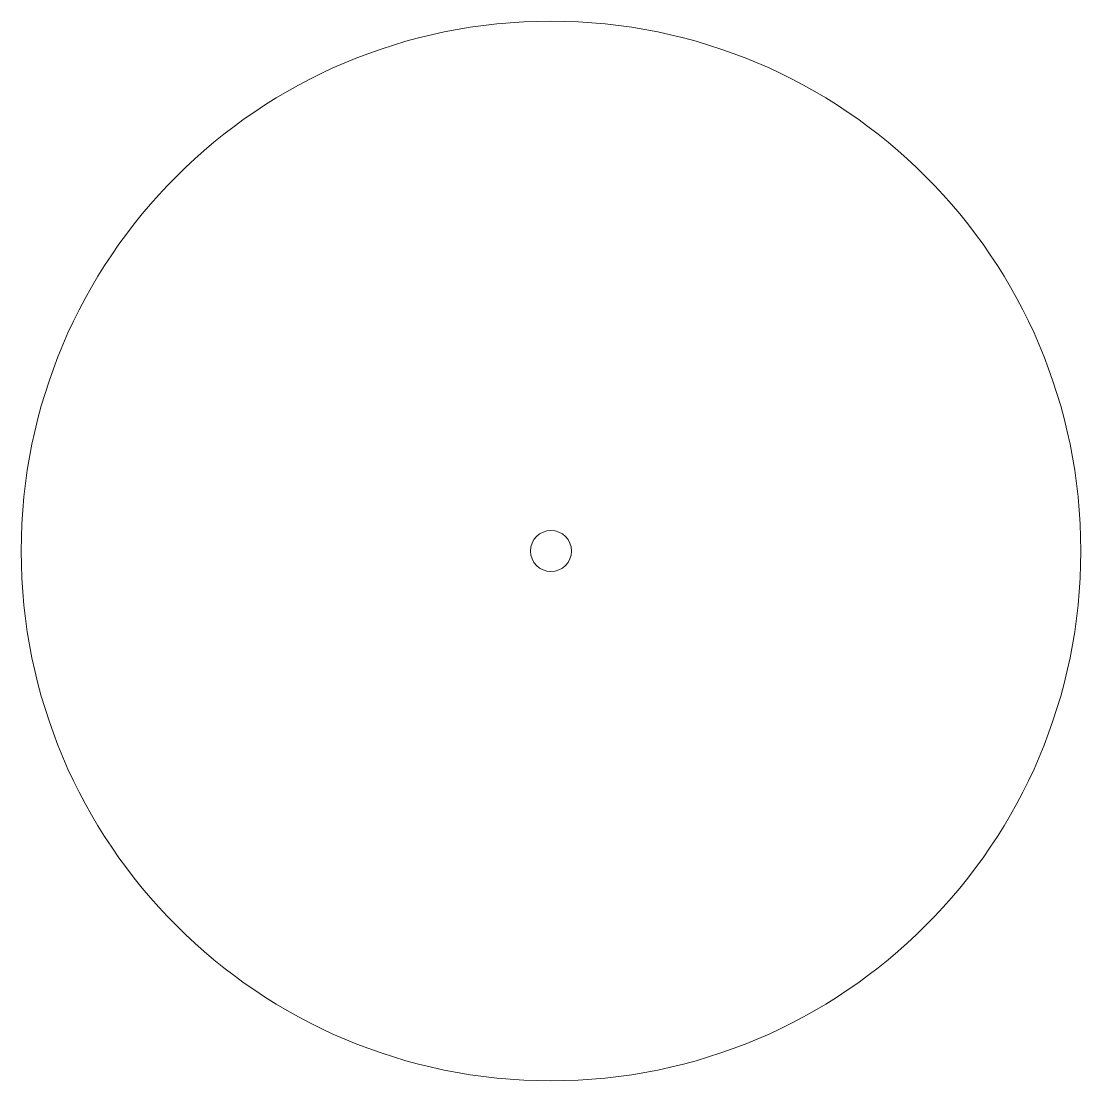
# Model space of a CAD drawing. Header units: inches. Extents: x 71.4 to 144.3, y -176.2 to -103.3.
import ezdxf

# ---------------------------------------------------------------- set-up
doc = ezdxf.new("R2010")
doc.units = ezdxf.units.IN
doc.header["$MEASUREMENT"] = 0
doc.layers.add('Layer 1', color=7, linetype='Continuous')

# ---------------------------------------------------------------- blocks, each defined once
blk = doc.blocks.new('block 2')
at = {"layer": 'Layer 1', "lineweight": 0}
for points in [[(144.272, -139.706), (144.272, -159.837), (127.953, -176.156), (107.822, -176.156), (87.691, -176.156), (71.372, -159.837), (71.372, -139.706), (71.372, -119.575), (87.691, -103.256), (107.822, -103.256), (127.953, -103.256), (144.272, -119.575), (144.272, -139.706)], [(109.233, -139.706), (109.233, -140.485), (108.601, -141.117), (107.822, -141.117), (107.043, -141.117), (106.411, -140.485), (106.411, -139.706), (106.411, -138.927), (107.043, -138.295), (107.822, -138.295), (108.601, -138.295), (109.233, -138.927), (109.233, -139.706)]]:
    blk.add_open_spline(points, degree=3, knots=[0, 0, 0, 0, 1, 1, 1, 2, 2, 2, 3, 3, 3, 4, 4, 4, 4], dxfattribs=at)

msp = doc.modelspace()

# ---------------------------------------------------------------- block references
at = {"layer": 'Layer 1'}
msp.add_blockref('block 2', (0, 0), dxfattribs=at)

doc.saveas('drawing.dxf')
